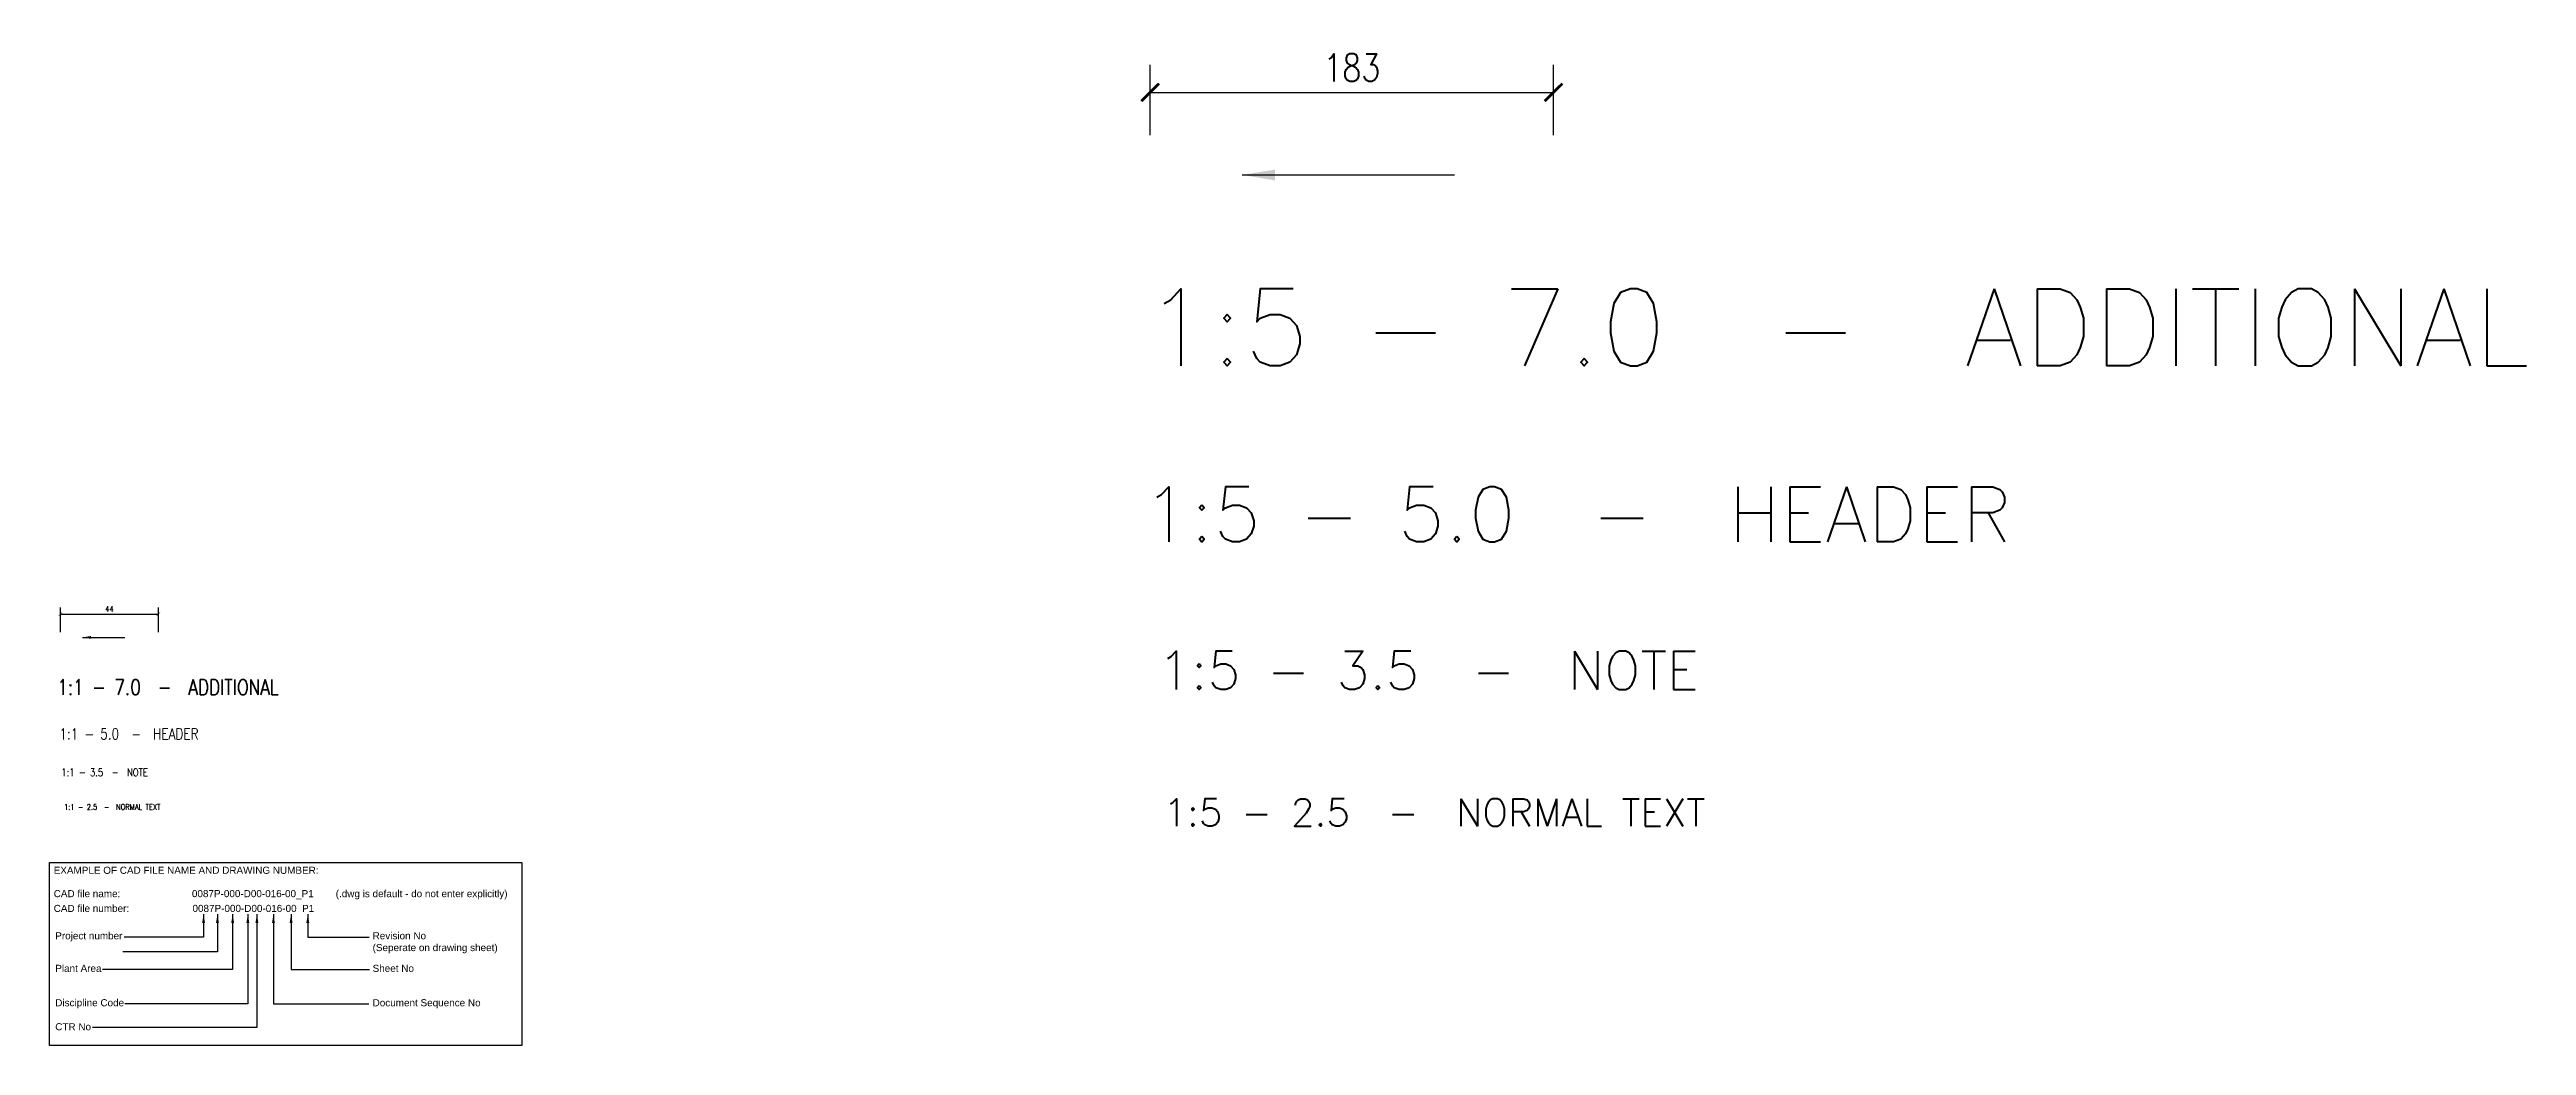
# Model space of a CAD drawing. Header units: metres. Extents: x -275466 to 90519, y -3176 to 139523.
# Drawn here: x -233681 to -232557, y 317 to 769 of the extents above; entities that cross this region are included whole.
import ezdxf

# ---------------------------------------------------------------- set-up
doc = ezdxf.new("R2010")
doc.units = ezdxf.units.M
for name, color, linetype in [('GCE8052_GT_0.35', 3, 'Continuous'), ('GCE8053_GT_0.5', 2, 'Continuous'), ('GCE8100_GD_General', 3, 'Continuous')]:
    doc.layers.add(name, color=color, linetype=linetype)
doc.styles.add('1-1     h25', font='romans.shx', dxfattribs={"width": 0.8, "height": 2.5})
doc.styles.add('1-1     h35', font='romans.shx', dxfattribs={"width": 0.8, "height": 3.5})
doc.styles.add('1-1     h50', font='romans.shx', dxfattribs={"width": 0.8, "height": 5})
doc.styles.add('1-1     h70', font='romans.shx', dxfattribs={"width": 0.8, "height": 7})
doc.styles.add('1-5      h 25', font='romans.shx', dxfattribs={"width": 0.8, "height": 12.5})
doc.styles.add('1-5      h 35', font='romans.shx', dxfattribs={"width": 0.8, "height": 17.5})
doc.styles.add('1-5      h 70', font='romans.shx', dxfattribs={"width": 0.8, "height": 35})
doc.styles.add('1-5     h 50', font='romans.shx', dxfattribs={"width": 0.8, "height": 25})
doc.styles.add('ARIAL', font='arial.ttf')
doc.dimstyles.new('1-1', dxfattribs={"dimtxt": 2.5, "dimasz": 1.6, "dimexe": 3, "dimexo": 2, "dimgap": 1, "dimtad": 1, "dimdec": 0, "dimtxsty": '1-1     h25', "dimblk": 'ARCHTICK', "dimcen": 2.5, "dimclrd": 7, "dimclre": 7, "dimclrt": 3, "dimadec": 0, "dimazin": 0, "dimtfac": 1, "dimtdec": 0, "dimtix": 1, "dimtmove": 2, "dimatfit": 3, "dimldrblk": 'NONE', "dimfxl": 1, "dimtfill": 1, "dimarcsym": 0})
doc.dimstyles.new('1-1$7', dxfattribs={"dimtxt": 2.5, "dimasz": 4, "dimexe": 3, "dimexo": 2, "dimgap": 1, "dimtad": 1, "dimdec": 0, "dimtxsty": '1-1     h25', "dimblk": 'ARCHTICK', "dimcen": 2.5, "dimclrd": 1, "dimclre": 7, "dimclrt": 3, "dimadec": 0, "dimazin": 0, "dimtfac": 1, "dimtdec": 0, "dimtix": 1, "dimtmove": 2, "dimatfit": 3, "dimfxl": 1, "dimtfill": 1, "dimarcsym": 0})
doc.dimstyles.new('1-5', dxfattribs={"dimscale": 0, "dimtxt": 12.5, "dimasz": 8, "dimexe": 12.5, "dimexo": 12.5, "dimgap": 5, "dimtad": 1, "dimdec": 0, "dimzin": 0, "dimtxsty": '1-5      h 25', "dimblk": 'ARCHTICK', "dimcen": 0, "dimclrd": 7, "dimclre": 7, "dimclrt": 3, "dimadec": 0, "dimazin": 0, "dimtfac": 1, "dimtdec": 0, "dimtix": 1, "dimtmove": 2, "dimatfit": 0, "dimldrblk": 'NONE', "dimfxl": 1, "dimtfill": 1, "dimtolj": 1, "dimtzin": 0, "dimarcsym": 0})
doc.dimstyles.new('1-5$7', dxfattribs={"dimscale": 0, "dimtxt": 12.5, "dimasz": 15, "dimexe": 12.5, "dimexo": 12.5, "dimgap": 5, "dimtad": 1, "dimdec": 0, "dimzin": 0, "dimtxsty": '1-5      h 25', "dimblk": 'ARCHTICK', "dimcen": 0, "dimclrd": 7, "dimclre": 7, "dimclrt": 3, "dimadec": 0, "dimazin": 0, "dimtfac": 1, "dimtdec": 0, "dimtix": 1, "dimtmove": 2, "dimatfit": 0, "dimfxl": 1, "dimtfill": 1, "dimtolj": 1, "dimtzin": 0, "dimarcsym": 0})

# ---------------------------------------------------------------- blocks, each defined once
blk = doc.blocks.new('_ArchTick')
at = {"color": 0, "linetype": 'ByBlock', "const_width": 0.15}
blk.add_lwpolyline([(-0.5, -0.5), (0.5, 0.5)], dxfattribs=at)
blk = doc.blocks.new('*D6')
at = {"layer": 'Defpoints', "color": 0, "transparency": 16777216}
for p in [(-232998.8, 749.9), (-233181.8, 717.9), (-232998.8, 717.9)]:
    blk.add_point(p, dxfattribs=at)
at = {"layer": 'GCE8100_GD_General', "color": 7, "lineweight": -2, "transparency": 16777216}
for p, q in [((-233181.8, 730.4), (-233181.8, 762.4)), ((-232998.8, 730.4), (-232998.8, 762.4)), ((-233181.8, 749.9), (-232998.8, 749.9))]:
    blk.add_line(p, q, dxfattribs=at)
at = {"layer": 'GCE8100_GD_General', "color": 7, "lineweight": -2, "transparency": 16777216, "xscale": 8, "yscale": 8, "zscale": 8, "rotation": 180}
blk.add_blockref('_ArchTick', (-233181.8, 749.9), dxfattribs=at)
at = {"layer": 'GCE8100_GD_General', "color": 7, "lineweight": -2, "transparency": 16777216, "xscale": 8, "yscale": 8, "zscale": 8}
blk.add_blockref('_ArchTick', (-232998.8, 749.9), dxfattribs=at)
at = {"layer": 'GCE8100_GD_General', "color": 3, "transparency": 16777216, "insert": (-233090.3, 761.1), "char_height": 12.5, "attachment_point": 5, "style": '1-5      h 25', "bg_fill": 3, "box_fill_scale": 1.1, "bg_fill_color": 256, "bg_fill_true_color": 13158600, "bg_fill_transparency": 0}
blk.add_mtext('\\A1;183', dxfattribs=at)
blk = doc.blocks.new('_None')
blk = doc.blocks.new('*D10')
at = {"layer": 'Defpoints', "color": 0, "transparency": 16777216}
for p in [(-233631.8, 513.1), (-233676.2, 502.9), (-233631.8, 502.9)]:
    blk.add_point(p, dxfattribs=at)
at = {"layer": 'GCE8100_GD_General', "color": 7, "lineweight": -2, "transparency": 16777216}
for p, q in [((-233676.2, 504.9), (-233676.2, 516.1)), ((-233676.2, 513.1), (-233631.8, 513.1)), ((-233631.8, 504.9), (-233631.8, 516.1))]:
    blk.add_line(p, q, dxfattribs=at)
at = {"layer": 'GCE8100_GD_General', "color": 7, "lineweight": -2, "transparency": 16777216, "xscale": 1.6, "yscale": 1.6, "zscale": 1.6, "rotation": 180}
blk.add_blockref('_ArchTick', (-233676.2, 513.1), dxfattribs=at)
at = {"layer": 'GCE8100_GD_General', "color": 7, "lineweight": -2, "transparency": 16777216, "xscale": 1.6, "yscale": 1.6, "zscale": 1.6}
blk.add_blockref('_ArchTick', (-233631.8, 513.1), dxfattribs=at)
at = {"layer": 'GCE8100_GD_General', "color": 3, "transparency": 16777216, "insert": (-233654, 515.4), "char_height": 2.5, "attachment_point": 5, "style": '1-1     h25', "bg_fill": 3, "box_fill_scale": 1.1, "bg_fill_color": 256, "bg_fill_true_color": 13158600, "bg_fill_transparency": 0}
blk.add_mtext('44', dxfattribs=at)

msp = doc.modelspace()

# ---------------------------------------------------------------- linework, layer by layer
at = {"color": 1}
msp.add_lwpolyline([(-233681.2, 400.4), (-233466.9, 400.4), (-233466.9, 317.3), (-233681.2, 317.3)], close=True, dxfattribs=at)

# ---------------------------------------------------------------- texts
at = {"layer": 'GCE8052_GT_0.35'}
for s, height, style, p in [('1:5 - 3.5  -  NOTE', 17.5, '1-5      h 35', (-233178.3, 478.8)), ('1:5 - 2.5  -  NORMAL TEXT', 12.5, '1-5      h 25', (-233175.8, 416.8)), ('EXAMPLE OF CAD FILE NAME AND DRAWING NUMBER:', 3.219, 'ARIAL', (-233679.3, 395.2)), ('CAD file name:                          0087P-000-D00-016-00_P1        (.dwg is default - do not enter explicitly)', 3.2188, 'ARIAL', (-233679.3, 384.6)), ('CAD file number:                       0087P-000-D00-016-00  P1', 3.219, 'ARIAL', (-233679.3, 377.9))]:
    msp.add_text(s, height=height, dxfattribs=dict(at, style=style)).set_placement(p)
at = {"layer": 'GCE8052_GT_0.35', "width": 0.8}
for s, height, style, p in [('1:1 - 3.5  -  NOTE', 3.5, '1-1     h35', (-233675.8, 439.5)), ('1:1 - 2.5  -  NORMAL TEXT', 2.5, '1-1     h25', (-233674.6, 424.3))]:
    msp.add_text(s, height=height, dxfattribs=dict(at, style=style)).set_placement(p)
at = {"layer": 'GCE8052_GT_0.35', "attachment_point": 1, "style": 'ARIAL'}
for s, insert, char_height, width in [('Project number', (-233678.6, 368.7), 3.219, 45.327), ('Revision No\\P(Seperate on drawing sheet)', (-233534.6, 368.7), 3.219, 57.005), ('Plant Area', (-233678.6, 353.9), 3.22, 45.327), ('Sheet No', (-233534.6, 353.9), 3.22, 45.327), ('Discipline Code', (-233678.6, 338.3), 3.219, 45.327), ('Document Sequence No', (-233534.6, 338.3), 3.219, 50.354), ('CTR No', (-233678.6, 327.4), 3.22, 45.327)]:
    msp.add_mtext(s, dxfattribs=dict(at, insert=insert, char_height=char_height, width=width))
at = {"layer": 'GCE8053_GT_0.5'}
for s, height, style, p in [('1:5 - 7.0  -  ADDITIONAL', 35, '1-5      h 70', (-233184.4, 625.7)), ('1:5 - 5.0  -  HEADER', 25, '1-5     h 50', (-233185.2, 545.9))]:
    msp.add_text(s, height=height, dxfattribs=dict(at, style=style)).set_placement(p)
at = {"layer": 'GCE8053_GT_0.5', "width": 0.8}
for s, height, style, p in [('1:1 - 7.0  -  ADDITIONAL', 7, '1-1     h70', (-233677.7, 476.4)), ('1:1 - 5.0  -  HEADER', 5, '1-1     h50', (-233676.7, 456.2))]:
    msp.add_text(s, height=height, dxfattribs=dict(at, style=style)).set_placement(p)

# ---------------------------------------------------------------- dimensions: what is measured, and where the dimension line sits
at = {"layer": 'GCE8100_GD_General'}
dim = msp.add_linear_dim(base=(-232998.8, 749.9), p1=(-233181.8, 717.9), p2=(-232998.8, 717.9), dimstyle='1-5', override={"dimscale": 1}, dxfattribs=at)
dim.commit()
dim.dimension.update_dxf_attribs({"geometry": '*D6', "text_midpoint": (-233090.3, 761.1)})
dim = msp.add_linear_dim(base=(-233631.8, 513.1), p1=(-233676.2, 502.9), p2=(-233631.8, 502.9), dimstyle='1-1', dxfattribs=at)
dim.commit()
dim.dimension.update_dxf_attribs({"geometry": '*D10', "text_midpoint": (-233654, 515.4)})

# ---------------------------------------------------------------- leaders
for points in [[(-233587.1, 376.9), (-233587.1, 325.4), (-233661.7, 325.4)], [(-233598.1, 376.9), (-233598.1, 351.8), (-233657.2, 351.8)], [(-233605, 376.9), (-233605, 359.8), (-233648, 359.8)], [(-233611.3, 376.9), (-233611.3, 366.5), (-233647.4, 366.5)], [(-233591.2, 376.9), (-233591.2, 336.2), (-233647.1, 336.2)], [(-233579.6, 376.9), (-233579.6, 336.2), (-233536.3, 336.2)], [(-233571.6, 376.9), (-233571.6, 351.8), (-233536, 351.8)], [(-233564, 376.9), (-233564, 366.5), (-233536.1, 366.5)]]:
    msp.add_leader(points, dimstyle='1-1$7')

# ---------------------------------------------------------------- next in the draw order: leaders
msp.add_leader([(-233140.1, 712.4), (-233043.8, 712.4)], dimstyle='1-5$7', override={"dimscale": 1}, dxfattribs=at)
msp.add_leader([(-233666.3, 502.5), (-233647.1, 502.5)], dimstyle='1-1$7', dxfattribs=at)

doc.saveas('drawing.dxf')
